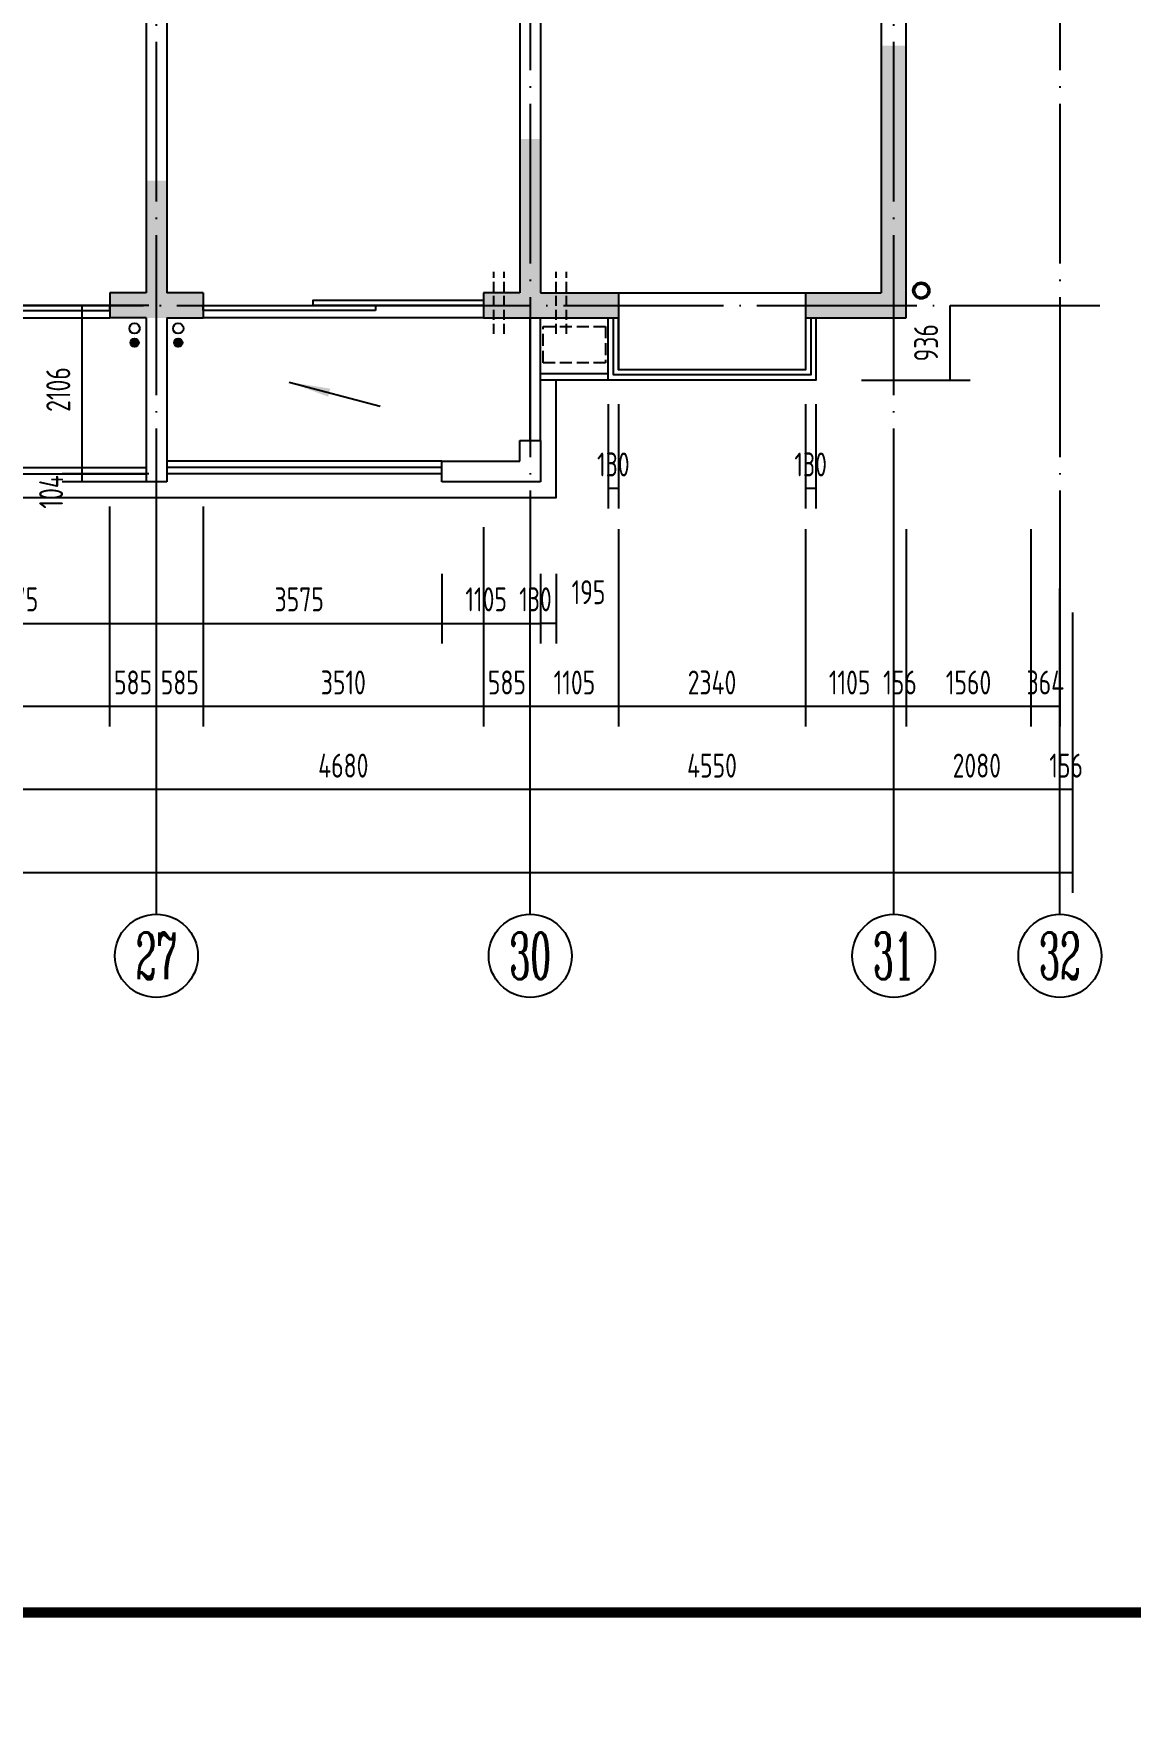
# Model space of a CAD drawing. Extents: x -726032 to 135930, y -151624 to 587044.
# Drawn here: x -425617 to -411888, y 390898 to 411954 of the extents above; entities that cross this region are included whole.
import ezdxf
from ezdxf.enums import TextEntityAlignment as Align

# ---------------------------------------------------------------- set-up
doc = ezdxf.new("R2010")
doc.units = 0
doc.header["$LTSCALE"] = 1000
doc.header["$MEASUREMENT"] = 0
doc.linetypes.add('DASH', pattern=[0.35, 0.25, -0.1])
doc.linetypes.add('DOTE', pattern=[2.42, 2, -0.2, 0.02, -0.2])
doc.layers.get('0').update_dxf_attribs({"linetype": 'CONTINUOUS'})
doc.layers.get('DEFPOINTS').update_dxf_attribs({"color": 1, "linetype": 'CONTINUOUS'})
for name, color, linetype in [('AXIS', 245, 'CONTINUOUS'), ('AXIS_TEXT', 7, 'CONTINUOUS'), ('COLUMN', 170, 'CONTINUOUS'), ('DOTE', 8, 'DOTE'), ('GROUND', 45, 'CONTINUOUS'), ('PUB_DIM', 245, 'CONTINUOUS'), ('PUB_TITLE', 1, 'CONTINUOUS'), ('ROOF', 4, 'CONTINUOUS'), ('WALL', 255, 'CONTINUOUS'), ('WINDOW', 155, 'CONTINUOUS'), ('空调', 245, 'CONTINUOUS'), ('雨水管', 20, 'CONTINUOUS')]:
    doc.layers.add(name, color=color, linetype=linetype)
doc.styles.add('COMPLEX', font='COMPLEX')
doc.styles.add('DIM_FONT', font='isocp.shx', dxfattribs={"width": 0.8})
doc.dimstyles.new('AXIS', dxfattribs={"dimtxt": 300, "dimasz": 1, "dimexe": 250, "dimexo": 300, "dimgap": 150, "dimtad": 1, "dimdec": 0, "dimzin": 0, "dimdsep": 46, "dimtxsty": 'DIM_FONT', "dimcen": 0.09, "dimse1": 1, "dimse2": 1, "dimclrt": 142, "dimadec": 0, "dimazin": 0, "dimtfac": 1, "dimtdec": 0, "dimtix": 1, "dimtmove": 2, "dimatfit": 3, "dimfxl": 1, "dimtolj": 1, "dimtzin": 0, "dimarcsym": 0})
doc.dimstyles.new('DIMA', dxfattribs={"dimtxt": 300, "dimasz": 1, "dimexe": 250, "dimexo": 300, "dimgap": 150, "dimtad": 1, "dimdec": 0, "dimzin": 0, "dimdsep": 46, "dimtxsty": 'DIM_FONT', "dimcen": 0.09, "dimse1": 1, "dimclrt": 142, "dimadec": 0, "dimazin": 0, "dimtfac": 1, "dimtdec": 0, "dimtix": 1, "dimtmove": 2, "dimatfit": 3, "dimfxl": 1, "dimtolj": 1, "dimtzin": 0, "dimarcsym": 0})
doc.dimstyles.new('DIMB', dxfattribs={"dimtxt": 300, "dimasz": 1, "dimexe": 250, "dimexo": 300, "dimgap": 150, "dimtad": 1, "dimdec": 0, "dimzin": 0, "dimdsep": 46, "dimtxsty": 'DIM_FONT', "dimcen": 0.09, "dimse2": 1, "dimclrt": 142, "dimadec": 0, "dimazin": 0, "dimtfac": 1, "dimtdec": 0, "dimtix": 1, "dimtmove": 2, "dimatfit": 3, "dimfxl": 1, "dimtolj": 1, "dimtzin": 0, "dimarcsym": 0})
doc.dimstyles.new('DIMN', dxfattribs={"dimtxt": 300, "dimasz": 1, "dimexe": 250, "dimexo": 300, "dimgap": 150, "dimtad": 1, "dimdec": 0, "dimzin": 0, "dimdsep": 46, "dimtxsty": 'DIM_FONT', "dimcen": 0.09, "dimclrt": 142, "dimadec": 0, "dimazin": 0, "dimtfac": 1, "dimtdec": 0, "dimtix": 1, "dimtmove": 2, "dimatfit": 3, "dimfxl": 1, "dimtolj": 1, "dimtzin": 0, "dimarcsym": 0})

# ---------------------------------------------------------------- blocks, each defined once
blk = doc.blocks.new('*D3561')
at = {"layer": 'DEFPOINTS', "color": 0, "transparency": 16777216}
for p in [(-420505, 405494), (-419400, 405494), (-419400, 404575)]:
    blk.add_point(p, dxfattribs=at)
at = {"layer": 'PUB_DIM', "color": 0, "lineweight": -2, "transparency": 16777216}
for p, q in [((-420505, 405194), (-420505, 404325)), ((-420504, 404575), (-419401, 404575))]:
    blk.add_line(p, q, dxfattribs=at)
at = {"layer": 'PUB_DIM', "color": 0, "transparency": 16777216}
for points in [[(-420504, 404575), (-420504, 404574), (-420505, 404575)], [(-419401, 404575), (-419401, 404574), (-419400, 404575)]]:
    blk.add_solid(points, dxfattribs=at)
at = {"layer": 'PUB_DIM', "color": 142, "transparency": 16777216, "insert": (-419952, 404875), "char_height": 300, "attachment_point": 5, "style": 'DIM_FONT'}
blk.add_mtext('\\A1;1105', dxfattribs=at)
blk = doc.blocks.new('*D1734')
at = {"layer": 'DEFPOINTS', "color": 0, "transparency": 16777216}
for p in [(-424080, 405494), (-420505, 405494), (-420505, 404575)]:
    blk.add_point(p, dxfattribs=at)
at = {"layer": 'PUB_DIM', "color": 0, "lineweight": -2, "transparency": 16777216}
for p, q in [((-420505, 405194), (-420505, 404325)), ((-424079, 404575), (-420506, 404575))]:
    blk.add_line(p, q, dxfattribs=at)
at = {"layer": 'PUB_DIM', "color": 0, "transparency": 16777216}
for points in [[(-424079, 404575), (-424079, 404574), (-424080, 404575)], [(-420506, 404575), (-420506, 404574), (-420505, 404575)]]:
    blk.add_solid(points, dxfattribs=at)
at = {"layer": 'PUB_DIM', "color": 142, "transparency": 16777216, "insert": (-422292, 404875), "char_height": 300, "attachment_point": 5, "style": 'DIM_FONT'}
blk.add_mtext('\\A1;3575', dxfattribs=at)
blk = doc.blocks.new('*D498')
at = {"layer": 'DEFPOINTS', "color": 0, "transparency": 16777216}
for p in [(-423495, 406338), (-419985, 406078), (-423495, 403535)]:
    blk.add_point(p, dxfattribs=at)
at = {"layer": 'PUB_DIM', "color": 0, "lineweight": -2, "transparency": 16777216}
for p, q in [((-423495, 406038), (-423495, 403285)), ((-419985, 405778), (-419985, 403285)), ((-419986, 403535), (-423494, 403535))]:
    blk.add_line(p, q, dxfattribs=at)
at = {"layer": 'PUB_DIM', "color": 0, "transparency": 16777216}
for points in [[(-423494, 403535), (-423494, 403534), (-423495, 403535)], [(-419986, 403535), (-419986, 403534), (-419985, 403535)]]:
    blk.add_solid(points, dxfattribs=at)
at = {"layer": 'PUB_DIM', "color": 142, "transparency": 16777216, "insert": (-421740, 403835), "char_height": 300, "attachment_point": 5, "style": 'DIM_FONT'}
blk.add_mtext('\\A1;3510', dxfattribs=at)
blk = doc.blocks.new('*D3170')
at = {"layer": 'AXIS', "color": 0, "lineweight": -2, "transparency": 16777216}
blk.add_line((-419401, 402495), (-424079, 402495), dxfattribs=at)
at = {"layer": 'AXIS', "color": 0, "transparency": 16777216}
for points in [[(-424079, 402495), (-424079, 402494), (-424080, 402495)], [(-419401, 402495), (-419401, 402494), (-419400, 402495)]]:
    blk.add_solid(points, dxfattribs=at)
at = {"layer": 'DEFPOINTS', "color": 0, "transparency": 16777216}
for p in [(-424080, 405012), (-419400, 405012), (-424080, 402495)]:
    blk.add_point(p, dxfattribs=at)
at = {"layer": 'AXIS', "color": 142, "transparency": 16777216, "insert": (-421740, 402795), "char_height": 300, "attachment_point": 5, "style": 'DIM_FONT'}
blk.add_mtext('\\A1;4680', dxfattribs=at)
blk = doc.blocks.new('*D509')
at = {"layer": 'AXIS', "color": 0, "lineweight": -2, "transparency": 16777216}
for p, q in [((-481293, 404712), (-481293, 401205)), ((-412614, 404712), (-412614, 401205)), ((-412615, 401455), (-481292, 401455))]:
    blk.add_line(p, q, dxfattribs=at)
at = {"layer": 'AXIS', "color": 0, "transparency": 16777216}
for points in [[(-481292, 401455), (-481292, 401454), (-481293, 401455)], [(-412615, 401455), (-412615, 401454), (-412614, 401455)]]:
    blk.add_solid(points, dxfattribs=at)
at = {"layer": 'DEFPOINTS', "color": 0, "transparency": 16777216}
for p in [(-481293, 405012), (-412614, 405012), (-481293, 401455)]:
    blk.add_point(p, dxfattribs=at)
at = {"layer": 'AXIS', "color": 142, "transparency": 16777216, "insert": (-446953, 401755), "char_height": 300, "attachment_point": 5, "style": 'DIM_FONT'}
blk.add_mtext('\\A1;68679', dxfattribs=at)
blk = doc.blocks.new('_AXISO')
blk.add_circle((0, 0), 0.5)
at = {"layer": 'AXIS_TEXT', "style": 'COMPLEX', "width": 1.041667}
blk.add_attdef('A', text='', height=0.56, dxfattribs=at).set_placement((-0.25, -0.28), (0.25, -0.28), align=Align.FIT)
blk = doc.blocks.new('*D3287')
at = {"layer": 'AXIS', "color": 0, "lineweight": -2, "transparency": 16777216}
blk.add_line((-424081, 402495), (-428759, 402495), dxfattribs=at)
at = {"layer": 'AXIS', "color": 0, "transparency": 16777216}
for points in [[(-428759, 402495), (-428759, 402494), (-428760, 402495)], [(-424081, 402495), (-424081, 402494), (-424080, 402495)]]:
    blk.add_solid(points, dxfattribs=at)
at = {"layer": 'DEFPOINTS', "color": 0, "transparency": 16777216}
for p in [(-428760, 405012), (-424080, 405012), (-428760, 402495)]:
    blk.add_point(p, dxfattribs=at)
at = {"layer": 'AXIS', "color": 142, "transparency": 16777216, "insert": (-426420, 402795), "char_height": 300, "attachment_point": 5, "style": 'DIM_FONT'}
blk.add_mtext('\\A1;4680', dxfattribs=at)
blk = doc.blocks.new('*D3679')
at = {"layer": 'DEFPOINTS', "color": 0, "transparency": 16777216}
for p in [(-424080, 406338), (-423495, 406338), (-424080, 403535)]:
    blk.add_point(p, dxfattribs=at)
at = {"layer": 'PUB_DIM', "color": 0, "lineweight": -2, "transparency": 16777216}
for p, q in [((-423495, 406038), (-423495, 403285)), ((-424081, 403535), (-424082, 403535)), ((-423495, 403535), (-424080, 403535)), ((-423494, 403535), (-423493, 403535))]:
    blk.add_line(p, q, dxfattribs=at)
at = {"layer": 'PUB_DIM', "color": 0, "transparency": 16777216}
for points in [[(-424081, 403535), (-424081, 403534), (-424080, 403535)], [(-423494, 403535), (-423494, 403534), (-423495, 403535)]]:
    blk.add_solid(points, dxfattribs=at)
at = {"layer": 'PUB_DIM', "color": 142, "transparency": 16777216, "insert": (-423787, 403835), "char_height": 300, "attachment_point": 5, "style": 'DIM_FONT'}
blk.add_mtext('\\A1;585', dxfattribs=at)
blk = doc.blocks.new('*D3680')
at = {"layer": 'DEFPOINTS', "color": 0, "transparency": 16777216}
for p in [(-427655, 405494), (-424080, 405494), (-424080, 404575)]:
    blk.add_point(p, dxfattribs=at)
at = {"layer": 'PUB_DIM', "color": 0, "lineweight": -2, "transparency": 16777216}
for p, q in [((-427655, 405194), (-427655, 404325)), ((-427654, 404575), (-424081, 404575))]:
    blk.add_line(p, q, dxfattribs=at)
at = {"layer": 'PUB_DIM', "color": 0, "transparency": 16777216}
for points in [[(-427654, 404575), (-427654, 404574), (-427655, 404575)], [(-424081, 404575), (-424081, 404574), (-424080, 404575)]]:
    blk.add_solid(points, dxfattribs=at)
at = {"layer": 'PUB_DIM', "color": 142, "transparency": 16777216, "insert": (-425867, 404875), "char_height": 300, "attachment_point": 5, "style": 'DIM_FONT'}
blk.add_mtext('\\A1;3575', dxfattribs=at)
blk = doc.blocks.new('*D912')
at = {"layer": 'DEFPOINTS', "color": 0, "transparency": 16777216}
for p in [(-424665, 406338), (-428175, 406078), (-428175, 403535)]:
    blk.add_point(p, dxfattribs=at)
at = {"layer": 'PUB_DIM', "color": 0, "lineweight": -2, "transparency": 16777216}
for p, q in [((-424665, 406038), (-424665, 403285)), ((-428175, 405778), (-428175, 403285)), ((-424666, 403535), (-428174, 403535))]:
    blk.add_line(p, q, dxfattribs=at)
at = {"layer": 'PUB_DIM', "color": 0, "transparency": 16777216}
for points in [[(-428174, 403535), (-428174, 403534), (-428175, 403535)], [(-424666, 403535), (-424666, 403534), (-424665, 403535)]]:
    blk.add_solid(points, dxfattribs=at)
at = {"layer": 'PUB_DIM', "color": 142, "transparency": 16777216, "insert": (-426420, 403835), "char_height": 300, "attachment_point": 5, "style": 'DIM_FONT'}
blk.add_mtext('\\A1;3510', dxfattribs=at)
blk = doc.blocks.new('*D2152')
at = {"layer": 'DEFPOINTS', "color": 0, "transparency": 16777216}
for p in [(-424665, 406338), (-424080, 406338), (-424665, 403535)]:
    blk.add_point(p, dxfattribs=at)
at = {"layer": 'PUB_DIM', "color": 0, "lineweight": -2, "transparency": 16777216}
for p, q in [((-424665, 406038), (-424665, 403285)), ((-424666, 403535), (-424667, 403535)), ((-424080, 403535), (-424665, 403535)), ((-424079, 403535), (-424078, 403535))]:
    blk.add_line(p, q, dxfattribs=at)
at = {"layer": 'PUB_DIM', "color": 0, "transparency": 16777216}
for points in [[(-424666, 403535), (-424666, 403534), (-424665, 403535)], [(-424079, 403535), (-424079, 403534), (-424080, 403535)]]:
    blk.add_solid(points, dxfattribs=at)
at = {"layer": 'PUB_DIM', "color": 142, "transparency": 16777216, "insert": (-424372, 403835), "char_height": 300, "attachment_point": 5, "style": 'DIM_FONT'}
blk.add_mtext('\\A1;585', dxfattribs=at)
blk = doc.blocks.new('*D1386')
at = {"layer": 'DEFPOINTS', "color": 0, "transparency": 16777216}
for p in [(-415955, 407618), (-415825, 407618), (-415955, 406263)]:
    blk.add_point(p, dxfattribs=at)
at = {"layer": 'PUB_DIM', "color": 0, "lineweight": -2, "transparency": 16777216}
for p, q in [((-415955, 407318), (-415955, 406013)), ((-415825, 407318), (-415825, 406013)), ((-415956, 406263), (-415957, 406263)), ((-415825, 406263), (-415955, 406263)), ((-415824, 406263), (-415823, 406263))]:
    blk.add_line(p, q, dxfattribs=at)
at = {"layer": 'PUB_DIM', "color": 0, "transparency": 16777216}
for points in [[(-415956, 406264), (-415956, 406263), (-415955, 406263)], [(-415824, 406264), (-415824, 406263), (-415825, 406263)]]:
    blk.add_solid(points, dxfattribs=at)
at = {"layer": 'PUB_DIM', "color": 142, "transparency": 16777216, "insert": (-415890, 406563), "char_height": 300, "attachment_point": 5, "style": 'DIM_FONT'}
blk.add_mtext('\\A1;130', dxfattribs=at)
blk = doc.blocks.new('*D1387')
at = {"layer": 'DEFPOINTS', "color": 0, "transparency": 16777216}
for p in [(-418425, 407618), (-418295, 407618), (-418425, 406263)]:
    blk.add_point(p, dxfattribs=at)
at = {"layer": 'PUB_DIM', "color": 0, "lineweight": -2, "transparency": 16777216}
for p, q in [((-418425, 407318), (-418425, 406013)), ((-418295, 407318), (-418295, 406013)), ((-418426, 406263), (-418427, 406263)), ((-418295, 406263), (-418425, 406263)), ((-418294, 406263), (-418293, 406263))]:
    blk.add_line(p, q, dxfattribs=at)
at = {"layer": 'PUB_DIM', "color": 0, "transparency": 16777216}
for points in [[(-418426, 406264), (-418426, 406263), (-418425, 406263)], [(-418294, 406264), (-418294, 406263), (-418295, 406263)]]:
    blk.add_solid(points, dxfattribs=at)
at = {"layer": 'PUB_DIM', "color": 142, "transparency": 16777216, "insert": (-418360, 406563), "char_height": 300, "attachment_point": 5, "style": 'DIM_FONT'}
blk.add_mtext('\\A1;130', dxfattribs=at)
blk = doc.blocks.new('*D3831')
at = {"layer": 'DEFPOINTS', "color": 0, "transparency": 16777216}
for p in [(-415552, 408554), (-414145, 408554), (-415552, 407618)]:
    blk.add_point(p, dxfattribs=at)
at = {"layer": 'PUB_DIM', "color": 0, "lineweight": -2, "transparency": 16777216}
for p, q in [((-414145, 407619), (-414145, 408553)), ((-415252, 407618), (-413895, 407618))]:
    blk.add_line(p, q, dxfattribs=at)
at = {"layer": 'PUB_DIM', "color": 0, "transparency": 16777216}
for points in [[(-414145, 408553), (-414145, 408553), (-414145, 408554)], [(-414145, 407619), (-414145, 407619), (-414145, 407618)]]:
    blk.add_solid(points, dxfattribs=at)
at = {"layer": 'PUB_DIM', "color": 142, "transparency": 16777216, "insert": (-414445, 408086), "char_height": 300, "attachment_point": 5, "rotation": 90, "style": 'DIM_FONT'}
blk.add_mtext('\\A1;936', dxfattribs=at)
blk = doc.blocks.new('*D3422')
at = {"layer": 'AXIS', "color": 0, "lineweight": -2, "transparency": 16777216}
for p, q in [((-412771, 402495), (-412772, 402495)), ((-412614, 402495), (-412770, 402495)), ((-412613, 402495), (-412612, 402495))]:
    blk.add_line(p, q, dxfattribs=at)
at = {"layer": 'AXIS', "color": 0, "transparency": 16777216}
for points in [[(-412771, 402495), (-412771, 402494), (-412770, 402495)], [(-412613, 402495), (-412613, 402494), (-412614, 402495)]]:
    blk.add_solid(points, dxfattribs=at)
at = {"layer": 'DEFPOINTS', "color": 0, "transparency": 16777216}
for p in [(-412770, 405012), (-412614, 405012), (-412770, 402495)]:
    blk.add_point(p, dxfattribs=at)
at = {"layer": 'AXIS', "color": 142, "transparency": 16777216, "insert": (-412692, 402795), "char_height": 300, "attachment_point": 5, "style": 'DIM_FONT'}
blk.add_mtext('\\A1;156', dxfattribs=at)
blk = doc.blocks.new('*D3423')
at = {"layer": 'AXIS', "color": 0, "lineweight": -2, "transparency": 16777216}
blk.add_line((-412771, 402495), (-414849, 402495), dxfattribs=at)
at = {"layer": 'AXIS', "color": 0, "transparency": 16777216}
for points in [[(-414849, 402495), (-414849, 402494), (-414850, 402495)], [(-412771, 402495), (-412771, 402494), (-412770, 402495)]]:
    blk.add_solid(points, dxfattribs=at)
at = {"layer": 'DEFPOINTS', "color": 0, "transparency": 16777216}
for p in [(-414850, 405012), (-412770, 405012), (-414850, 402495)]:
    blk.add_point(p, dxfattribs=at)
at = {"layer": 'AXIS', "color": 142, "transparency": 16777216, "insert": (-413810, 402795), "char_height": 300, "attachment_point": 5, "style": 'DIM_FONT'}
blk.add_mtext('\\A1;2080', dxfattribs=at)
blk = doc.blocks.new('*D3424')
at = {"layer": 'AXIS', "color": 0, "lineweight": -2, "transparency": 16777216}
blk.add_line((-414851, 402495), (-419399, 402495), dxfattribs=at)
at = {"layer": 'AXIS', "color": 0, "transparency": 16777216}
for points in [[(-419399, 402495), (-419399, 402494), (-419400, 402495)], [(-414851, 402495), (-414851, 402494), (-414850, 402495)]]:
    blk.add_solid(points, dxfattribs=at)
at = {"layer": 'DEFPOINTS', "color": 0, "transparency": 16777216}
for p in [(-419400, 405012), (-414850, 405012), (-419400, 402495)]:
    blk.add_point(p, dxfattribs=at)
at = {"layer": 'AXIS', "color": 142, "transparency": 16777216, "insert": (-417125, 402795), "char_height": 300, "attachment_point": 5, "style": 'DIM_FONT'}
blk.add_mtext('\\A1;4550', dxfattribs=at)
blk = doc.blocks.new('*D1388')
at = {"layer": 'DEFPOINTS', "color": 0, "transparency": 16777216}
for p in [(-414694, 406052), (-413134, 406052), (-414694, 403535)]:
    blk.add_point(p, dxfattribs=at)
at = {"layer": 'PUB_DIM', "color": 0, "lineweight": -2, "transparency": 16777216}
for p, q in [((-414694, 405752), (-414694, 403285)), ((-413134, 405752), (-413134, 403285)), ((-413135, 403535), (-414693, 403535))]:
    blk.add_line(p, q, dxfattribs=at)
at = {"layer": 'PUB_DIM', "color": 0, "transparency": 16777216}
for points in [[(-414693, 403535), (-414693, 403534), (-414694, 403535)], [(-413135, 403535), (-413135, 403534), (-413134, 403535)]]:
    blk.add_solid(points, dxfattribs=at)
at = {"layer": 'PUB_DIM', "color": 142, "transparency": 16777216, "insert": (-413914, 403835), "char_height": 300, "attachment_point": 5, "style": 'DIM_FONT'}
blk.add_mtext('\\A1;1560', dxfattribs=at)
blk = doc.blocks.new('*D1389')
at = {"layer": 'DEFPOINTS', "color": 0, "transparency": 16777216}
for p in [(-419270, 405494), (-419075, 405494), (-419270, 404575)]:
    blk.add_point(p, dxfattribs=at)
at = {"layer": 'PUB_DIM', "color": 0, "lineweight": -2, "transparency": 16777216}
for p, q in [((-419270, 405194), (-419270, 404325)), ((-419075, 405194), (-419075, 404325)), ((-419271, 404575), (-419272, 404575)), ((-419075, 404575), (-419270, 404575)), ((-419074, 404575), (-419073, 404575))]:
    blk.add_line(p, q, dxfattribs=at)
at = {"layer": 'PUB_DIM', "color": 0, "transparency": 16777216}
for points in [[(-419271, 404575), (-419271, 404574), (-419270, 404575)], [(-419074, 404575), (-419074, 404574), (-419075, 404575)]]:
    blk.add_solid(points, dxfattribs=at)
at = {"layer": 'PUB_DIM', "color": 142, "transparency": 16777216, "insert": (-418671, 404965), "char_height": 300, "attachment_point": 5, "style": 'DIM_FONT'}
blk.add_mtext('\\A1;195', dxfattribs=at)
blk = doc.blocks.new('*D1390')
at = {"layer": 'DEFPOINTS', "color": 0, "transparency": 16777216}
for p in [(-418295, 406052), (-415955, 406052), (-418295, 403535)]:
    blk.add_point(p, dxfattribs=at)
at = {"layer": 'PUB_DIM', "color": 0, "lineweight": -2, "transparency": 16777216}
for p, q in [((-418295, 405752), (-418295, 403285)), ((-415955, 405752), (-415955, 403285)), ((-415956, 403535), (-418294, 403535))]:
    blk.add_line(p, q, dxfattribs=at)
at = {"layer": 'PUB_DIM', "color": 0, "transparency": 16777216}
for points in [[(-418294, 403535), (-418294, 403534), (-418295, 403535)], [(-415956, 403535), (-415956, 403534), (-415955, 403535)]]:
    blk.add_solid(points, dxfattribs=at)
at = {"layer": 'PUB_DIM', "color": 142, "transparency": 16777216, "insert": (-417125, 403835), "char_height": 300, "attachment_point": 5, "style": 'DIM_FONT'}
blk.add_mtext('\\A1;2340', dxfattribs=at)
blk = doc.blocks.new('*D2635')
at = {"layer": 'DEFPOINTS', "color": 0, "transparency": 16777216}
for p in [(-419400, 405494), (-419270, 405494), (-419270, 404575)]:
    blk.add_point(p, dxfattribs=at)
at = {"layer": 'PUB_DIM', "color": 0, "lineweight": -2, "transparency": 16777216}
for p, q in [((-419270, 405194), (-419270, 404325)), ((-419401, 404575), (-419402, 404575)), ((-419400, 404575), (-419270, 404575)), ((-419269, 404575), (-419268, 404575))]:
    blk.add_line(p, q, dxfattribs=at)
at = {"layer": 'PUB_DIM', "color": 0, "transparency": 16777216}
for points in [[(-419401, 404575), (-419401, 404574), (-419400, 404575)], [(-419269, 404575), (-419269, 404574), (-419270, 404575)]]:
    blk.add_solid(points, dxfattribs=at)
at = {"layer": 'PUB_DIM', "color": 142, "transparency": 16777216, "insert": (-419335, 404875), "char_height": 300, "attachment_point": 5, "style": 'DIM_FONT'}
blk.add_mtext('\\A1;130', dxfattribs=at)
blk = doc.blocks.new('*D2636')
at = {"layer": 'DEFPOINTS', "color": 0, "transparency": 16777216}
for p in [(-419985, 406078), (-419400, 406078), (-419985, 403535)]:
    blk.add_point(p, dxfattribs=at)
at = {"layer": 'PUB_DIM', "color": 0, "lineweight": -2, "transparency": 16777216}
for p, q in [((-419985, 405778), (-419985, 403285)), ((-419986, 403535), (-419987, 403535)), ((-419400, 403535), (-419985, 403535)), ((-419399, 403535), (-419398, 403535))]:
    blk.add_line(p, q, dxfattribs=at)
at = {"layer": 'PUB_DIM', "color": 0, "transparency": 16777216}
for points in [[(-419986, 403535), (-419986, 403534), (-419985, 403535)], [(-419399, 403535), (-419399, 403534), (-419400, 403535)]]:
    blk.add_solid(points, dxfattribs=at)
at = {"layer": 'PUB_DIM', "color": 142, "transparency": 16777216, "insert": (-419692, 403835), "char_height": 300, "attachment_point": 5, "style": 'DIM_FONT'}
blk.add_mtext('\\A1;585', dxfattribs=at)
blk = doc.blocks.new('*D3832')
at = {"layer": 'DEFPOINTS', "color": 0, "transparency": 16777216}
for p in [(-419400, 406078), (-418295, 406052), (-419400, 403535)]:
    blk.add_point(p, dxfattribs=at)
at = {"layer": 'PUB_DIM', "color": 0, "lineweight": -2, "transparency": 16777216}
for p, q in [((-418295, 405752), (-418295, 403285)), ((-418296, 403535), (-419399, 403535))]:
    blk.add_line(p, q, dxfattribs=at)
at = {"layer": 'PUB_DIM', "color": 0, "transparency": 16777216}
for points in [[(-419399, 403535), (-419399, 403534), (-419400, 403535)], [(-418296, 403535), (-418296, 403534), (-418295, 403535)]]:
    blk.add_solid(points, dxfattribs=at)
at = {"layer": 'PUB_DIM', "color": 142, "transparency": 16777216, "insert": (-418847, 403835), "char_height": 300, "attachment_point": 5, "style": 'DIM_FONT'}
blk.add_mtext('\\A1;1105', dxfattribs=at)
blk = doc.blocks.new('*D2637')
at = {"layer": 'DEFPOINTS', "color": 0, "transparency": 16777216}
for p in [(-415955, 406052), (-414850, 406052), (-415955, 403535)]:
    blk.add_point(p, dxfattribs=at)
at = {"layer": 'PUB_DIM', "color": 0, "lineweight": -2, "transparency": 16777216}
for p, q in [((-415955, 405752), (-415955, 403285)), ((-414851, 403535), (-415954, 403535))]:
    blk.add_line(p, q, dxfattribs=at)
at = {"layer": 'PUB_DIM', "color": 0, "transparency": 16777216}
for points in [[(-415954, 403535), (-415954, 403534), (-415955, 403535)], [(-414851, 403535), (-414851, 403534), (-414850, 403535)]]:
    blk.add_solid(points, dxfattribs=at)
at = {"layer": 'PUB_DIM', "color": 142, "transparency": 16777216, "insert": (-415402, 403835), "char_height": 300, "attachment_point": 5, "style": 'DIM_FONT'}
blk.add_mtext('\\A1;1105', dxfattribs=at)
blk = doc.blocks.new('*D3833')
at = {"layer": 'DEFPOINTS', "color": 0, "transparency": 16777216}
for p in [(-414850, 406052), (-414694, 406052), (-414850, 403535)]:
    blk.add_point(p, dxfattribs=at)
at = {"layer": 'PUB_DIM', "color": 0, "lineweight": -2, "transparency": 16777216}
for p, q in [((-414694, 405752), (-414694, 403285)), ((-414851, 403535), (-414852, 403535)), ((-414694, 403535), (-414850, 403535)), ((-414693, 403535), (-414692, 403535))]:
    blk.add_line(p, q, dxfattribs=at)
at = {"layer": 'PUB_DIM', "color": 0, "transparency": 16777216}
for points in [[(-414851, 403535), (-414851, 403534), (-414850, 403535)], [(-414693, 403535), (-414693, 403534), (-414694, 403535)]]:
    blk.add_solid(points, dxfattribs=at)
at = {"layer": 'PUB_DIM', "color": 142, "transparency": 16777216, "insert": (-414772, 403835), "char_height": 300, "attachment_point": 5, "style": 'DIM_FONT'}
blk.add_mtext('\\A1;156', dxfattribs=at)
blk = doc.blocks.new('*D1391')
at = {"layer": 'DEFPOINTS', "color": 0, "transparency": 16777216}
for p in [(-413134, 406052), (-412770, 406052), (-413134, 403535)]:
    blk.add_point(p, dxfattribs=at)
at = {"layer": 'PUB_DIM', "color": 0, "lineweight": -2, "transparency": 16777216}
for p, q in [((-413134, 405752), (-413134, 403285)), ((-412770, 405752), (-412770, 403285)), ((-413135, 403535), (-413136, 403535)), ((-412770, 403535), (-413134, 403535)), ((-412769, 403535), (-412768, 403535))]:
    blk.add_line(p, q, dxfattribs=at)
at = {"layer": 'PUB_DIM', "color": 0, "transparency": 16777216}
for points in [[(-413135, 403535), (-413135, 403534), (-413134, 403535)], [(-412769, 403535), (-412769, 403534), (-412770, 403535)]]:
    blk.add_solid(points, dxfattribs=at)
at = {"layer": 'PUB_DIM', "color": 142, "transparency": 16777216, "insert": (-412952, 403835), "char_height": 300, "attachment_point": 5, "style": 'DIM_FONT'}
blk.add_mtext('\\A1;364', dxfattribs=at)
blk = doc.blocks.new('_ARROW')
blk.add_solid([(0, 0), (-1, 0.1), (-1, -0.1)])
blk = doc.blocks.new('*D3940')
at = {"layer": 'DEFPOINTS', "color": 0, "transparency": 16777216}
for p in [(-425008, 408554), (-423874, 408554), (-423874, 406448)]:
    blk.add_point(p, dxfattribs=at)
at = {"layer": 'PUB_DIM', "color": 0, "lineweight": -2, "transparency": 16777216}
for p, q in [((-424174, 408554), (-425258, 408554)), ((-425008, 406449), (-425008, 408553)), ((-424174, 406448), (-425258, 406448))]:
    blk.add_line(p, q, dxfattribs=at)
at = {"layer": 'PUB_DIM', "color": 0, "transparency": 16777216}
for points in [[(-425008, 408553), (-425007, 408553), (-425008, 408554)], [(-425008, 406449), (-425007, 406449), (-425008, 406448)]]:
    blk.add_solid(points, dxfattribs=at)
at = {"layer": 'PUB_DIM', "color": 142, "transparency": 16777216, "insert": (-425308, 407501), "char_height": 300, "attachment_point": 5, "rotation": 90, "style": 'DIM_FONT'}
blk.add_mtext('\\A1;2106', dxfattribs=at)
blk = doc.blocks.new('*D3939')
at = {"layer": 'DEFPOINTS', "color": 0, "transparency": 16777216}
for p in [(-425008, 406448), (-423874, 406448), (-423874, 406344)]:
    blk.add_point(p, dxfattribs=at)
at = {"layer": 'PUB_DIM', "color": 0, "lineweight": -2, "transparency": 16777216}
for p, q in [((-424174, 406448), (-425258, 406448)), ((-425008, 406449), (-425008, 406450)), ((-425008, 406344), (-425008, 406448)), ((-424174, 406344), (-425258, 406344)), ((-425008, 406343), (-425008, 406342))]:
    blk.add_line(p, q, dxfattribs=at)
at = {"layer": 'PUB_DIM', "color": 0, "transparency": 16777216}
for points in [[(-425008, 406449), (-425007, 406449), (-425008, 406448)], [(-425008, 406343), (-425007, 406343), (-425008, 406344)]]:
    blk.add_solid(points, dxfattribs=at)
at = {"layer": 'PUB_DIM', "color": 142, "transparency": 16777216, "insert": (-425398, 406220), "char_height": 300, "attachment_point": 5, "rotation": 90, "style": 'DIM_FONT'}
blk.add_mtext('\\A1;104', dxfattribs=at)

msp = doc.modelspace()

# ---------------------------------------------------------------- hatches: boundary and pattern name
at = {"layer": '雨水管'}
h = msp.add_hatch(dxfattribs=at)
h.set_pattern_fill('ANSI31', color=256, scale=130, style=0)
h.set_pattern_definition([(45, (-945109.378, 750119.422), (-11.4904852, 11.4904852), [])])
h.paths.add_polyline_path([(-424405.6, 408087.6, 1), (-424301.6, 408087.6, 1)])
h = msp.add_hatch(dxfattribs=at)
h.set_pattern_fill('ANSI31', color=256, scale=130, style=0)
h.set_pattern_definition([(135, (96949.637, 750119.422), (11.4904852, 11.4904852), [])])
h.paths.add_polyline_path([(-423858.2, 408087.6, 1), (-423754.2, 408087.6, 1)])

# ---------------------------------------------------------------- linework, layer by layer
at = {"layer": 'AXIS'}
for p, q in [((-424079.9, 400934.5), (-424079.9, 405011.9)), ((-419399.9, 400934.5), (-419399.9, 405011.9)), ((-414849.9, 400934.5), (-414849.9, 405011.9)), ((-412769.9, 400934.5), (-412769.9, 405011.9))]:
    msp.add_line(p, q, dxfattribs=at)
at = {"layer": 'COLUMN'}
for points in [[(-415005.9, 408710), (-415005.9, 411804), (-414693.9, 408398), (-414693.9, 411804)], [(-419529.9, 410634), (-419529.9, 408710), (-419269.9, 410634), (-419269.9, 408710)], [(-424209.9, 408710), (-424209.9, 410114), (-423949.9, 408710), (-423949.9, 410114)], [(-424664.9, 408710), (-424664.9, 408398), (-423494.9, 408710), (-423494.9, 408398)], [(-419984.9, 408710), (-419984.9, 408398), (-418294.9, 408710), (-418294.9, 408398)], [(-415954.9, 408710), (-415954.9, 408398), (-415005.9, 408710), (-414693.9, 408398)]]:
    msp.add_solid(points, dxfattribs=at)
at = {"layer": 'DOTE'}
for p, q in [((-419399.9, 432855.9), (-419399.9, 405011.9)), ((-412769.9, 432855.9), (-412769.9, 405011.9)), ((-424079.9, 405011.9), (-424079.9, 417394)), ((-414849.9, 405011.9), (-414849.9, 416354)), ((-481902.2, 408554), (-412270.4, 408554))]:
    msp.add_line(p, q, dxfattribs=at)
at = {"layer": 'GROUND'}
for p, q in [((-428174.9, 408398), (-424664.9, 408398)), ((-419984.9, 408398), (-423494.9, 408398))]:
    msp.add_line(p, q, dxfattribs=at)
at = {"layer": 'PUB_TITLE'}
for points, const_width in [([(-495405.4, 390898.4), (-398815.4, 390898.4), (-398815.4, 445498.4), (-495405.4, 445498.4)], 0.234), ([(-492805.4, 392198.4), (-400115.4, 392198.4), (-400115.4, 444198.4), (-492805.4, 444198.4)], 130)]:
    msp.add_lwpolyline(points, close=True, dxfattribs=dict(at, const_width=const_width))
at = {"layer": 'ROOF'}
for p, q in [((-419399.9, 406863.8), (-419399.9, 408398)), ((-419269.9, 406863.8), (-419269.9, 408398)), ((-418424.9, 407696), (-419269.9, 407696)), ((-418424.9, 407618), (-419269.9, 407618))]:
    msp.add_line(p, q, dxfattribs=at)
for points in [[(-429084.9, 407618), (-429084.9, 406148.8), (-424209.9, 406148.8)], [(-424209.9, 406148.8), (-419074.9, 406148.8), (-419074.9, 407618)], [(-420504.9, 406603.8), (-423949.9, 406603.8)], [(-427654.9, 406525.8), (-424209.9, 406525.8)], [(-427654.9, 406447.8), (-424209.9, 406447.8)], [(-420504.9, 406525.8), (-423949.9, 406525.8)], [(-420504.9, 406447.8), (-423949.9, 406447.8)]]:
    msp.add_lwpolyline(points, dxfattribs=at)
at = {"layer": 'WALL'}
for p, q in [((-423949.9, 417264), (-423949.9, 408710)), ((-414693.9, 408398), (-414693.9, 415184)), ((-419529.9, 414898), (-419529.9, 408710)), ((-424209.9, 414586), (-424209.9, 408710)), ((-419269.9, 413806), (-419269.9, 408710)), ((-415005.9, 413806), (-415005.9, 408710)), ((-424209.9, 408710), (-424664.9, 408710)), ((-424664.9, 408710), (-424664.9, 408398)), ((-423494.9, 408710), (-423949.9, 408710)), ((-423494.9, 408710), (-423494.9, 408398)), ((-419529.9, 408710), (-419984.9, 408710)), ((-419984.9, 408710), (-419984.9, 408398)), ((-419269.9, 408710), (-418294.9, 408710)), ((-418294.9, 408710), (-418294.9, 408398)), ((-415954.9, 408710), (-415954.9, 408398)), ((-415954.9, 408710), (-415005.9, 408710)), ((-424209.9, 408398), (-424664.9, 408398)), ((-424209.9, 408398), (-424209.9, 406344)), ((-423949.9, 408398), (-423949.9, 406344)), ((-423949.9, 408398), (-423494.9, 408398)), ((-419984.9, 408398), (-418294.9, 408398)), ((-415954.9, 408398), (-414693.9, 408398)), ((-423949.9, 406344), (-424209.9, 406344))]:
    msp.add_line(p, q, dxfattribs=at)
at = {"layer": 'WALL', "color": 255}
for p, q in [((-419529.9, 406603.8), (-419529.9, 406863.8)), ((-419269.9, 406863.8), (-419269.9, 406343.8)), ((-420504.9, 406603.8), (-419529.9, 406603.8)), ((-420504.9, 406343.8), (-420504.9, 406603.8)), ((-419269.9, 406343.8), (-420504.9, 406343.8))]:
    msp.add_line(p, q, dxfattribs=at)
at = {"layer": 'WALL', "color": 0}
msp.add_line((-419529.9, 406863.8), (-419269.9, 406863.8), dxfattribs=at)
at = {"layer": 'WINDOW'}
msp.add_line((-418294.9, 408710), (-415954.9, 408710), dxfattribs=at)
for points in [[(-426822.9, 408489), (-424664.9, 408489), (-424664.9, 408554), (-426822.9, 408554)], [(-421336.9, 408489), (-423494.9, 408489), (-423494.9, 408554), (-421336.9, 408554)], [(-419984.9, 408554), (-422116.9, 408554), (-422116.9, 408619), (-419984.9, 408619)]]:
    msp.add_lwpolyline(points, close=True, dxfattribs=at)
for points in [[(-415824.9, 408398), (-415824.9, 407618), (-418424.9, 407618), (-418424.9, 408398)], [(-415889.9, 408398), (-415889.9, 407683), (-418359.9, 407683), (-418359.9, 408398)], [(-415954.9, 408398), (-415954.9, 407748), (-418294.9, 407748), (-418294.9, 408398)], [(-418294.9, 408398), (-418294.9, 407748)]]:
    msp.add_lwpolyline(points, dxfattribs=at)
at = {"layer": '空调', "linetype": 'DASH', "ltscale": 0.5}
for p, q in [((-419854.9, 408198.3), (-419854.9, 408972.1)), ((-419724.9, 408198.3), (-419724.9, 408972.1)), ((-419074.9, 408198.3), (-419074.9, 408972.1)), ((-418944.9, 408198.3), (-418944.9, 408972.1))]:
    msp.add_line(p, q, dxfattribs=at)
at = {"layer": '空调', "linetype": 'DASH', "ltscale": 0.6}
msp.add_lwpolyline([(-418458, 407836.6), (-419238, 407836.6), (-419238, 408291.6), (-418458, 408291.6)], close=True, dxfattribs=at)
at = {"layer": '雨水管'}
msp.add_lwpolyline([(-422419.3, 407594.4), (-421277.3, 407292.3)], dxfattribs=at)
for centre, radius in [((-414505.5, 408738.8), 104), ((-414505.5, 408738.8), 84.5), ((-424353.6, 408265.2), 65), ((-423806.2, 408265.2), 65), ((-424353.6, 408087.6), 52), ((-423806.2, 408087.6), 52)]:
    msp.add_circle(centre, radius, dxfattribs=at)

# ---------------------------------------------------------------- block references
at = {"layer": 'AXIS'}
ref = msp.add_blockref('_AXISO', (-424079.9, 400414.5), dxfattribs=dict(at, xscale=1040, yscale=1040, zscale=1040))
ref.add_attrib('A', '27', dxfattribs={"layer": 'AXIS_TEXT', "height": 582.4, "style": 'COMPLEX', "width": 0.551471}).set_placement((-424339.9, 400123.3), (-423819.9, 400123.3), align=Align.FIT)
ref = msp.add_blockref('_AXISO', (-419399.9, 400414.5), dxfattribs=dict(at, xscale=1040, yscale=1040, zscale=1040))
ref.add_attrib('A', '30', dxfattribs={"layer": 'AXIS_TEXT', "height": 582.4, "style": 'COMPLEX', "width": 0.568182}).set_placement((-419659.9, 400123.3), (-419139.9, 400123.3), align=Align.FIT)
ref = msp.add_blockref('_AXISO', (-414849.9, 400414.5), dxfattribs=dict(at, xscale=1040, yscale=1040, zscale=1040))
ref.add_attrib('A', '31', dxfattribs={"layer": 'AXIS_TEXT', "height": 582.4, "style": 'COMPLEX', "width": 0.669643}).set_placement((-415109.9, 400123.3), (-414589.9, 400123.3), align=Align.FIT)
ref = msp.add_blockref('_AXISO', (-412769.9, 400414.5), dxfattribs=dict(at, xscale=1040, yscale=1040, zscale=1040))
ref.add_attrib('A', '32', dxfattribs={"layer": 'AXIS_TEXT', "height": 582.4, "style": 'COMPLEX', "width": 0.568182}).set_placement((-413029.9, 400123.3), (-412509.9, 400123.3), align=Align.FIT)
at = {"layer": '雨水管', "xscale": -519.9999999999972, "yscale": 520, "zscale": 520, "rotation": 345.1846182440007}
msp.add_blockref('_ARROW', (-422419.3, 407594.4), dxfattribs=at)

# ---------------------------------------------------------------- dimensions: what is measured, and where the dimension line sits
at = {"layer": 'AXIS'}
for p1, p2, distance, dimstyle, picture, middle in [((-412613.9, 405011.9), (-481292.9, 405011.9), 3557.4, 'DIMN', '*D509', (-446953.4, 401754.5)), ((-414849.9, 405011.9), (-419399.9, 405011.9), 2517.4, 'AXIS', '*D3424', (-417124.9, 402794.5)), ((-412769.9, 405011.9), (-414849.9, 405011.9), 2517.4, 'AXIS', '*D3423', (-413809.9, 402794.5)), ((-412613.9, 405011.9), (-412769.9, 405011.9), 2517.4, 'AXIS', '*D3422', (-412691.9, 402794.5))]:
    dim = msp.add_aligned_dim(p1=p1, p2=p2, distance=distance, dimstyle=dimstyle, dxfattribs=at)
    dim.commit()
    dim.dimension.update_dxf_attribs({"geometry": picture, "text_midpoint": middle})
for base, p1, p2, picture, middle in [((-428759.9, 402494.5), (-424079.9, 405011.9), (-428759.9, 405011.9), '*D3287', (-426419.9, 402794.5)), ((-424079.9, 402494.5), (-419399.9, 405011.9), (-424079.9, 405011.9), '*D3170', (-421739.9, 402794.5))]:
    dim = msp.add_linear_dim(base=base, p1=p1, p2=p2, dimstyle='AXIS', dxfattribs=at)
    dim.commit()
    dim.dimension.update_dxf_attribs({"geometry": picture, "text_midpoint": middle})
at = {"layer": 'PUB_DIM'}
for base, p1, p2, angle, dimstyle, picture, middle in [((-425007.6, 408554), (-423874.2, 406447.8), (-423874.2, 408554), 90, 'DIMN', '*D3940', (-425307.7, 407500.9)), ((-414145.2, 408554), (-415552.5, 407618), (-415552.5, 408554), 270, 'DIMB', '*D3831', (-414445.2, 408086))]:
    dim = msp.add_linear_dim(base=base, p1=p1, p2=p2, angle=angle, dimstyle=dimstyle, dxfattribs=at)
    dim.commit()
    dim.dimension.update_dxf_attribs({"geometry": picture, "text_midpoint": middle})
for base, p1, p2, dimstyle, picture, middle in [((-418424.9, 406263.5), (-418294.9, 407618), (-418424.9, 407618), 'DIMN', '*D1387', (-418359.9, 406563.5)), ((-415954.9, 406263.5), (-415824.9, 407618), (-415954.9, 407618), 'DIMN', '*D1386', (-415889.9, 406563.5)), ((-428174.9, 403534.5), (-424664.9, 406337.9), (-428174.9, 406077.9), 'DIMN', '*D912', (-426419.9, 403834.5)), ((-424664.9, 403534.5), (-424079.9, 406337.9), (-424664.9, 406337.9), 'DIMA', '*D2152', (-424372.4, 403834.5)), ((-424079.9, 403534.5), (-423494.9, 406337.9), (-424079.9, 406337.9), 'DIMB', '*D3679', (-423787.4, 403834.5)), ((-423494.9, 403534.5), (-419984.9, 406077.9), (-423494.9, 406337.9), 'DIMN', '*D498', (-421739.9, 403834.5)), ((-419984.9, 403534.5), (-419399.9, 406077.9), (-419984.9, 406077.9), 'DIMA', '*D2636', (-419692.4, 403834.5)), ((-419399.9, 403534.5), (-418294.9, 406051.9), (-419399.9, 406077.9), 'DIMB', '*D3832', (-418847.4, 403834.5)), ((-418294.9, 403534.5), (-415954.9, 406051.9), (-418294.9, 406051.9), 'DIMN', '*D1390', (-417124.9, 403834.5)), ((-415954.9, 403534.5), (-414849.9, 406051.9), (-415954.9, 406051.9), 'DIMA', '*D2637', (-415402.4, 403834.5)), ((-414849.9, 403534.5), (-414693.9, 406051.9), (-414849.9, 406051.9), 'DIMB', '*D3833', (-414771.9, 403834.5)), ((-414693.9, 403534.5), (-413133.9, 406051.9), (-414693.9, 406051.9), 'DIMN', '*D1388', (-413913.9, 403834.5)), ((-413133.9, 403534.5), (-412769.9, 406051.9), (-413133.9, 406051.9), 'DIMN', '*D1391', (-412951.9, 403834.5)), ((-424079.9, 404574.5), (-427654.9, 405494.4), (-424079.9, 405494.4), 'DIMB', '*D3680', (-425867.4, 404874.5)), ((-420504.9, 404574.5), (-424079.9, 405494.4), (-420504.9, 405494.4), 'DIMA', '*D1734', (-422292.4, 404874.5)), ((-419399.9, 404574.5), (-420504.9, 405494.4), (-419399.9, 405494.4), 'DIMB', '*D3561', (-419952.4, 404874.5)), ((-419269.9, 404574.5), (-419399.9, 405494.4), (-419269.9, 405494.4), 'DIMA', '*D2635', (-419334.9, 404874.5))]:
    dim = msp.add_linear_dim(base=base, p1=p1, p2=p2, dimstyle=dimstyle, dxfattribs=at)
    dim.commit()
    dim.dimension.update_dxf_attribs({"geometry": picture, "text_midpoint": middle})
dim = msp.add_linear_dim(base=(-425007.6, 406447.8), p1=(-423874.2, 406344), p2=(-423874.2, 406447.8), angle=90, dimstyle='DIMN', dxfattribs=at)
dim.commit()
dim.dimension.update_dxf_attribs({"geometry": '*D3939', "text_midpoint": (-425397.6, 406220), "dimtype": 160})
dim = msp.add_linear_dim(base=(-419269.9, 404574.5), p1=(-419074.9, 405494.4), p2=(-419269.9, 405494.4), dimstyle='DIMN', dxfattribs=at)
dim.commit()
dim.dimension.update_dxf_attribs({"geometry": '*D1389', "text_midpoint": (-418671.5, 404964.5), "dimtype": 160})

doc.saveas('drawing.dxf')
